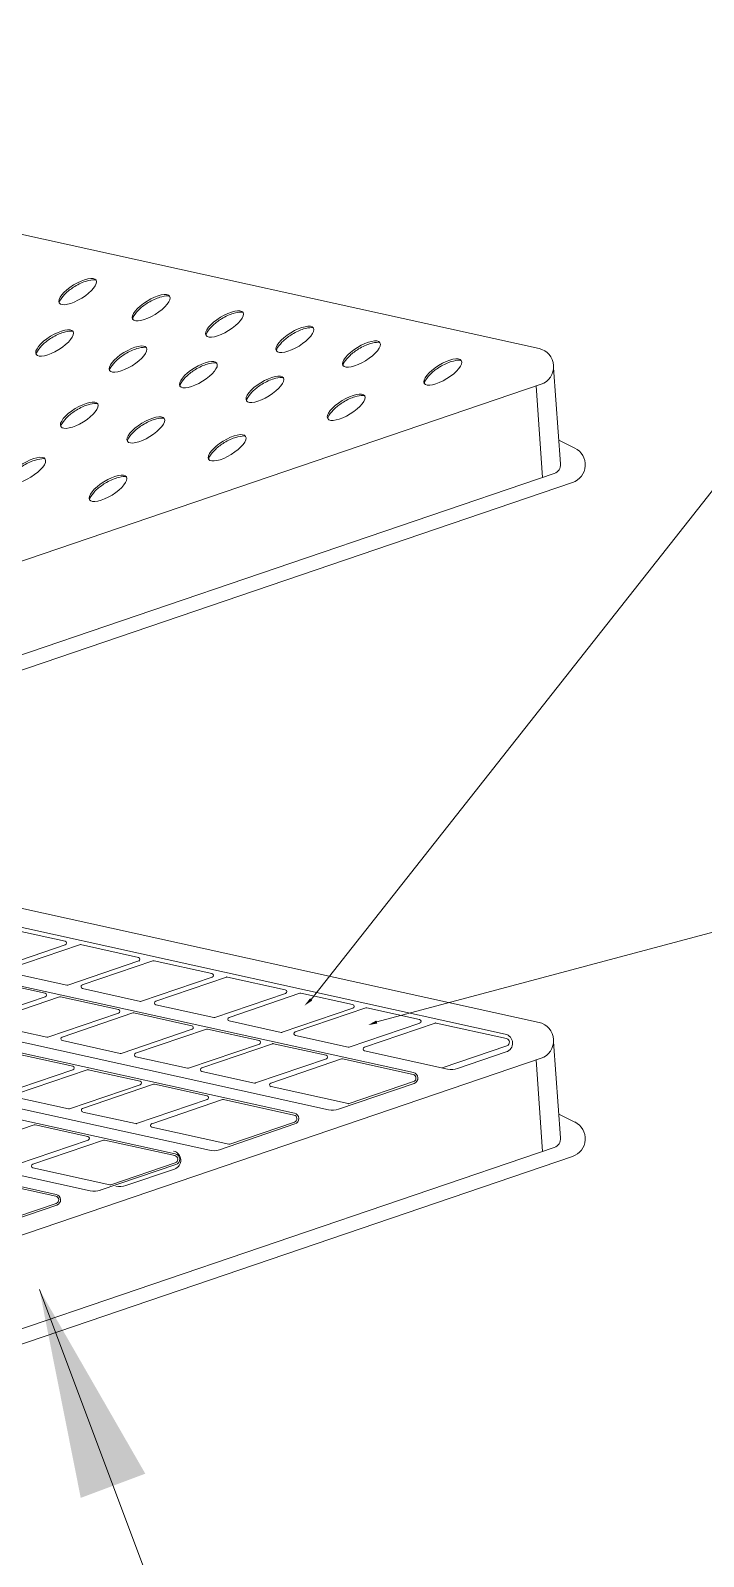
# Model space of a CAD drawing. Extents: x 2504 to 2659, y 706 to 763.
# Drawn here: x 2592.32 to 2594.89, y 744.54 to 750.37 of the extents above; entities that cross this region are included whole.
import ezdxf

# ---------------------------------------------------------------- set-up
doc = ezdxf.new("R2010")
doc.units = 0
doc.header["$MEASUREMENT"] = 0
doc.layers.get('0').update_dxf_attribs({"linetype": 'CONTINUOUS', "lineweight": 20})
doc.layers.add('DIM', color=3, linetype='CONTINUOUS', lineweight=9)
doc.styles.add('ROMANS', font='ROMANS.SHX', dxfattribs={"bigfont": 'gbcbig.shx'})
doc.dimstyles.new('汉博电子', dxfattribs={"dimtxt": 0.5, "dimasz": 0.8, "dimexe": 0.12, "dimexo": 0.19, "dimgap": 0.15, "dimtad": 1, "dimzin": 1, "dimdsep": 46, "dimtxsty": 'ROMANS', "dimcen": 2.13, "dimclrd": 3, "dimclre": 3, "dimclrt": 2, "dimazin": 2, "dimtfac": 1, "dimtmove": 0, "dimatfit": 3, "dimfxl": 1, "dimlwd": 13, "dimlwe": 13, "dimarcsym": 0})

msp = doc.modelspace()

# ---------------------------------------------------------------- linework, layer by layer
at = {"color": 141, "linetype": 'ByBlock'}
for p, q in [((2591.4554, 749.7721), (2594.258, 749.1538)), ((2591.4554, 749.7721), (2594.258, 749.1538)), ((2594.3137, 749.0796), (2594.3403, 748.7129)), ((2594.3137, 749.0796), (2594.3403, 748.7129)), ((2594.2657, 749.0169), (2590.2994, 747.6648)), ((2594.2657, 749.0169), (2590.2994, 747.6648)), ((2594.2465, 749.0104), (2594.2718, 748.6614)), ((2594.2465, 749.0104), (2594.2718, 748.6614)), ((2594.3338, 748.8033), (2594.3945, 748.7736)), ((2594.3338, 748.8033), (2594.3945, 748.7736)), ((2594.3163, 748.6766), (2590.3169, 747.3132)), ((2594.3163, 748.6766), (2590.3169, 747.3132)), ((2594.3863, 748.6422), (2590.3521, 747.267)), ((2594.3863, 748.6422), (2590.3521, 747.267)), ((2591.4554, 747.1991), (2594.258, 746.5809)), ((2591.4141, 747.1353), (2594.129, 746.5364)), ((2591.0143, 746.999), (2593.7789, 746.3892)), ((2592.2286, 746.9395), (2592.4495, 746.8908)), ((2590.5598, 746.8441), (2593.3245, 746.2342)), ((2590.69, 746.8575), (2593.4547, 746.2477)), ((2592.4503, 746.8771), (2592.1803, 746.785)), ((2592.5049, 746.8775), (2592.2349, 746.7855)), ((2592.5087, 746.8777), (2592.7296, 746.829)), ((2592.2357, 746.7718), (2592.4566, 746.723)), ((2592.7304, 746.8153), (2592.4605, 746.7232)), ((2592.785, 746.8157), (2592.5151, 746.7237)), ((2592.7889, 746.8159), (2593.0098, 746.7672)), ((2592.1521, 746.7407), (2592.373, 746.692)), ((2592.5158, 746.71), (2592.7368, 746.6612)), ((2593.0106, 746.7535), (2592.7406, 746.6614)), ((2593.0652, 746.7539), (2592.7952, 746.6619)), ((2593.069, 746.7541), (2593.2899, 746.7054)), ((2590.1053, 746.6891), (2592.87, 746.0793)), ((2590.2356, 746.7026), (2593.0002, 746.0927)), ((2592.3738, 746.6783), (2592.1038, 746.5863)), ((2592.4284, 746.6787), (2592.1584, 746.5867)), ((2592.4322, 746.6789), (2592.6531, 746.6302)), ((2593.2907, 746.6917), (2593.0208, 746.5997)), ((2593.3453, 746.6921), (2593.0754, 746.6001)), ((2593.3492, 746.6923), (2593.5468, 746.6487)), ((2592.6539, 746.6165), (2592.384, 746.5245)), ((2592.7085, 746.6169), (2592.4386, 746.5249)), ((2592.7124, 746.6171), (2592.9333, 746.5684)), ((2592.796, 746.6482), (2593.0169, 746.5994)), ((2593.5476, 746.635), (2593.2776, 746.543)), ((2593.5975, 746.6365), (2593.3276, 746.5444)), ((2593.6014, 746.6367), (2593.8024, 746.5923)), ((2589.6508, 746.5342), (2592.4155, 745.9243)), ((2589.7811, 746.5476), (2592.5457, 745.9378)), ((2592.1592, 746.573), (2592.3801, 746.5243)), ((2592.9341, 746.5547), (2592.6641, 746.4627)), ((2592.9887, 746.5551), (2592.7187, 746.4631)), ((2592.9925, 746.5553), (2593.1902, 746.5117)), ((2593.0762, 746.5864), (2593.2738, 746.5428)), ((2593.8032, 746.5786), (2593.5332, 746.4866)), ((2593.8615, 746.5782), (2593.5915, 746.4862)), ((2593.8653, 746.5785), (2594.1341, 746.5192)), ((2592.4394, 746.5112), (2592.6603, 746.4625)), ((2593.1909, 746.498), (2592.921, 746.406)), ((2593.2409, 746.4995), (2592.9709, 746.4075)), ((2593.2447, 746.4997), (2593.4458, 746.4554)), ((2593.3283, 746.5307), (2593.5294, 746.4864)), ((2594.1356, 746.4918), (2593.8878, 746.4073)), ((2594.3137, 746.5067), (2594.3403, 746.1399)), ((2594.2657, 746.4439), (2590.2994, 745.0918)), ((2592.2579, 746.4622), (2592.4788, 746.4135)), ((2592.7195, 746.4494), (2592.9171, 746.4058)), ((2593.4465, 746.4417), (2593.1766, 746.3496)), ((2593.5048, 746.4413), (2593.2349, 746.3492)), ((2593.5086, 746.4415), (2593.7774, 746.3822)), ((2593.5923, 746.4725), (2593.9092, 746.4026)), ((2594.1328, 746.4679), (2593.9475, 746.4048)), ((2594.2465, 746.4374), (2594.2718, 746.0885)), ((2592.4796, 746.3998), (2592.2096, 746.3077)), ((2592.5342, 746.4002), (2592.2643, 746.3082)), ((2592.538, 746.4004), (2592.7357, 746.3568)), ((2592.9717, 746.3938), (2593.1728, 746.3494)), ((2592.7364, 746.3431), (2592.4665, 746.2511)), ((2592.7864, 746.3446), (2592.5164, 746.2525)), ((2592.7902, 746.3448), (2592.9913, 746.3004)), ((2593.2356, 746.3356), (2593.5292, 746.2708)), ((2593.7812, 746.3481), (2593.493, 746.2498)), ((2593.7789, 746.3548), (2593.5331, 746.271)), ((2592.265, 746.2945), (2592.4627, 746.2509)), ((2592.9921, 746.2867), (2592.7221, 746.1947)), ((2593.0503, 746.2863), (2592.7804, 746.1943)), ((2593.0542, 746.2865), (2593.3229, 746.2273)), ((2592.3319, 746.1896), (2592.062, 746.0976)), ((2592.3357, 746.1898), (2592.5368, 746.1455)), ((2592.5172, 746.2388), (2592.7183, 746.1945)), ((2593.3267, 746.1931), (2593.0385, 746.0949)), ((2593.3244, 746.1999), (2593.0786, 746.1161)), ((2594.3338, 746.2303), (2594.3945, 746.2006)), ((2592.5376, 746.1318), (2592.2676, 746.0398)), ((2592.5958, 746.1314), (2592.3259, 746.0394)), ((2592.5997, 746.1316), (2592.8684, 746.0723)), ((2592.7811, 746.1806), (2593.0747, 746.1158)), ((2594.3163, 746.1036), (2590.3169, 744.7402)), ((2594.3863, 746.0693), (2590.3521, 744.694)), ((2592.3266, 746.0257), (2592.6203, 745.9609)), ((2592.8723, 746.0382), (2592.584, 745.9399)), ((2592.87, 746.0449), (2592.6241, 745.9611)), ((2592.8672, 746.0211), (2592.6819, 745.9579)), ((2592.1452, 745.9767), (2592.4139, 745.9174)), ((2592.4178, 745.8833), (2592.1295, 745.785)), ((2592.4155, 745.89), (2592.1696, 745.8062))]:
    msp.add_line(p, q, dxfattribs=at)
at = {"linetype": 'ByBlock'}
for points in [[(2593.3883, 746.6687), (2596.3037, 750.3675)], [(2593.6391, 746.5825), (2598.4542, 747.8684)]]:
    msp.add_lwpolyline(points, dxfattribs=at)
at = {"color": 141, "linetype": 'ByBlock'}
for centre, radius, start, end in [((2594.2427, 749.0843), 0.0712, 288.82461, 77.56051), ((2594.2427, 749.0843), 0.0712, 288.82461, 77.56051), ((2594.3633, 748.7096), 0.0712, 288.82461, 63.98712), ((2594.3633, 748.7096), 0.0712, 288.82461, 63.98712), ((2594.3048, 748.7103), 0.0356, 288.82461, 4.14915), ((2594.3048, 748.7103), 0.0356, 288.82461, 4.14915), ((2592.448, 746.8838), 0.00712, 288.82461, 77.56051), ((2592.5072, 746.8707), 0.00712, 77.56051, 108.82461), ((2592.7281, 746.822), 0.00712, 288.82461, 77.56051), ((2592.7873, 746.809), 0.00712, 77.56051, 108.82461), ((2593.0083, 746.7602), 0.00712, 288.82461, 77.56051), ((2592.4582, 746.73), 0.00712, 257.56051, 288.82461), ((2592.5174, 746.7169), 0.00712, 108.82461, 257.56051), ((2593.0675, 746.7472), 0.00712, 77.56051, 108.82461), ((2592.3715, 746.685), 0.00712, 288.82461, 77.56051), ((2592.4307, 746.672), 0.00712, 77.56051, 108.82461), ((2592.7383, 746.6682), 0.00712, 257.56051, 288.82461), ((2592.7975, 746.6551), 0.00712, 108.82461, 257.56051), ((2593.2884, 746.6984), 0.00712, 288.82461, 77.56051), ((2593.3476, 746.6854), 0.00712, 77.56051, 108.82461), ((2592.6516, 746.6232), 0.00712, 288.82461, 77.56051), ((2592.7108, 746.6102), 0.00712, 77.56051, 108.82461), ((2593.0185, 746.6064), 0.00712, 257.56051, 288.82461), ((2593.0777, 746.5933), 0.00712, 108.82461, 257.56051), ((2593.5453, 746.6418), 0.00712, 288.82461, 77.56051), ((2593.5998, 746.6297), 0.00712, 77.56051, 108.82461), ((2593.8009, 746.5854), 0.00712, 288.82461, 77.56051), ((2592.9318, 746.5614), 0.00712, 288.82461, 77.56051), ((2592.991, 746.5484), 0.00712, 77.56051, 108.82461), ((2593.2753, 746.5497), 0.00712, 257.56051, 288.82461), ((2593.3299, 746.5377), 0.00712, 108.82461, 257.56051), ((2593.8638, 746.5715), 0.00712, 77.56051, 108.82461), ((2594.1214, 746.5016), 0.0356, 288.82461, 77.56051), ((2594.2427, 746.5113), 0.0712, 288.82461, 77.56051), ((2592.3817, 746.5312), 0.00712, 257.56051, 288.82461), ((2592.4409, 746.5182), 0.00712, 108.82461, 257.56051), ((2593.1886, 746.5048), 0.00712, 288.82461, 77.56051), ((2593.2432, 746.4928), 0.00712, 77.56051, 108.82461), ((2593.5309, 746.4933), 0.00712, 257.56051, 288.82461), ((2593.5309, 746.4933), 0.00712, 257.56051, 288.82461), ((2593.5938, 746.4795), 0.00712, 108.82461, 257.56051), ((2594.131, 746.5053), 0.0142, 288.82461, 77.56051), ((2592.6618, 746.4694), 0.00712, 257.56051, 288.82461), ((2592.721, 746.4564), 0.00712, 108.82461, 257.56051), ((2593.4443, 746.4484), 0.00712, 288.82461, 77.56051), ((2593.5071, 746.4345), 0.00712, 77.56051, 108.82461), ((2592.4773, 746.4065), 0.00712, 288.82461, 77.56051), ((2592.5365, 746.3934), 0.00712, 77.56051, 108.82461), ((2592.9187, 746.4128), 0.00712, 257.56051, 288.82461), ((2592.9732, 746.4007), 0.00712, 108.82461, 257.56051), ((2593.7743, 746.3683), 0.0142, 288.82461, 77.56051), ((2593.7743, 746.3683), 0.0214, 288.82461, 77.56051), ((2593.9245, 746.4721), 0.0712, 257.56051, 288.82461), ((2592.7341, 746.3498), 0.00712, 288.82461, 77.56051), ((2592.7887, 746.3378), 0.00712, 77.56051, 108.82461), ((2593.1743, 746.3564), 0.00712, 257.56051, 288.82461), ((2593.1743, 746.3564), 0.00712, 257.56051, 288.82461), ((2593.2372, 746.3425), 0.00712, 108.82461, 257.56051), ((2592.4642, 746.2578), 0.00712, 257.56051, 288.82461), ((2592.5187, 746.2458), 0.00712, 108.82461, 257.56051), ((2592.9898, 746.2935), 0.00712, 288.82461, 77.56051), ((2593.0526, 746.2796), 0.00712, 77.56051, 108.82461), ((2593.47, 746.3172), 0.0712, 257.56051, 288.82461), ((2593.5308, 746.2777), 0.00712, 257.56051, 288.82461), ((2592.3342, 746.1829), 0.00712, 77.56051, 108.82461), ((2592.7198, 746.2014), 0.00712, 257.56051, 288.82461), ((2592.7198, 746.2014), 0.00712, 257.56051, 288.82461), ((2592.7827, 746.1876), 0.00712, 108.82461, 257.56051), ((2593.3199, 746.2134), 0.0142, 288.82461, 77.56051), ((2593.3199, 746.2134), 0.0214, 288.82461, 77.56051), ((2594.3633, 746.1367), 0.0712, 288.82461, 63.98712), ((2592.5353, 746.1385), 0.00712, 288.82461, 77.56051), ((2592.5981, 746.1247), 0.00712, 77.56051, 108.82461), ((2594.3048, 746.1373), 0.0356, 288.82461, 4.14915), ((2592.8557, 746.0548), 0.0356, 288.82461, 77.56051), ((2592.8654, 746.0584), 0.0142, 288.82461, 77.56051), ((2592.8654, 746.0584), 0.0214, 288.82461, 77.56051), ((2593.0155, 746.1623), 0.0712, 257.56051, 288.82461), ((2593.0763, 746.1228), 0.00712, 257.56051, 288.82461), ((2592.3282, 746.0326), 0.00712, 108.82461, 257.56051), ((2592.6218, 745.9679), 0.00712, 257.56051, 288.82461), ((2592.6589, 746.0253), 0.0712, 257.56051, 288.82461), ((2592.4109, 745.9035), 0.0142, 288.82461, 77.56051), ((2592.4109, 745.9035), 0.0214, 288.82461, 77.56051), ((2592.5611, 746.0073), 0.0712, 257.56051, 288.82461)]:
    msp.add_arc(centre, radius, start, end, dxfattribs=at)
at = {"color": 141, "linetype": 'ByBlock', "extrusion": (0, 0, -1)}
for centre in [(2592.4977, 749.371), (2592.7779, 749.3092), (2593.058, 749.2474), (2592.4096, 749.1748), (2593.3265, 749.1882), (2592.6897, 749.113), (2593.5804, 749.1322), (2592.9582, 749.0538), (2593.8906, 749.0637), (2593.2121, 748.9978), (2593.5223, 748.9293), (2592.5037, 748.8988), (2592.7576, 748.8428), (2593.0678, 748.7744), (2592.3032, 748.6879), (2592.6134, 748.6195)]:
    msp.add_ellipse(centre, major_axis=(-0.0705, -0.0436), ratio=0.358104, dxfattribs=at)
at = {"color": 141, "linetype": 'ByBlock'}
for points in [[(2592.4281, 749.3263), (2592.4276, 749.3271), (2592.4273, 749.3281), (2592.4277, 749.332), (2592.4285, 749.3348), (2592.4386, 749.3494), (2592.4452, 749.3578), (2592.4633, 749.3748), (2592.4746, 749.3833), (2592.5017, 749.3999), (2592.5177, 749.4071), (2592.5404, 749.4136), (2592.5554, 749.4167), (2592.5644, 749.4159), (2592.5673, 749.4151), (2592.5681, 749.414), (2592.5682, 749.4139), (2592.5683, 749.4138)], [(2592.7082, 749.2645), (2592.7078, 749.2653), (2592.7074, 749.2663), (2592.7078, 749.2702), (2592.7086, 749.273), (2592.7187, 749.2876), (2592.7254, 749.296), (2592.7434, 749.313), (2592.7548, 749.3215), (2592.7818, 749.3381), (2592.7978, 749.3453), (2592.8205, 749.3518), (2592.8355, 749.3549), (2592.8446, 749.3541), (2592.8474, 749.3534), (2592.8482, 749.3522), (2592.8483, 749.3521), (2592.8485, 749.352)], [(2592.9884, 749.2027), (2592.9879, 749.2035), (2592.9876, 749.2045), (2592.988, 749.2084), (2592.9888, 749.2112), (2592.9989, 749.2258), (2593.0055, 749.2342), (2593.0236, 749.2512), (2593.0349, 749.2597), (2593.062, 749.2763), (2593.078, 749.2835), (2593.1007, 749.29), (2593.1157, 749.2931), (2593.1248, 749.2923), (2593.1276, 749.2916), (2593.1284, 749.2904), (2593.1285, 749.2903), (2593.1286, 749.2902)], [(2592.3399, 749.1301), (2592.3395, 749.1309), (2592.3391, 749.1319), (2592.3395, 749.1358), (2592.3403, 749.1386), (2592.3504, 749.1532), (2592.3571, 749.1616), (2592.3751, 749.1786), (2592.3865, 749.1871), (2592.4135, 749.2037), (2592.4295, 749.2109), (2592.4522, 749.2174), (2592.4672, 749.2205), (2592.4763, 749.2197), (2592.4791, 749.2189), (2592.4799, 749.2178), (2592.4801, 749.2177), (2592.4802, 749.2176)], [(2593.2569, 749.1435), (2593.2564, 749.1443), (2593.2561, 749.1453), (2593.2565, 749.1492), (2593.2573, 749.1519), (2593.2674, 749.1666), (2593.274, 749.175), (2593.2921, 749.1919), (2593.3034, 749.2005), (2593.3305, 749.2171), (2593.3465, 749.2243), (2593.3692, 749.2308), (2593.3842, 749.2338), (2593.3933, 749.233), (2593.3961, 749.2323), (2593.3969, 749.2312), (2593.397, 749.2311), (2593.3971, 749.231)], [(2592.6201, 749.0683), (2592.6196, 749.0691), (2592.6193, 749.0701), (2592.6197, 749.074), (2592.6205, 749.0768), (2592.6306, 749.0914), (2592.6372, 749.0998), (2592.6553, 749.1168), (2592.6666, 749.1253), (2592.6937, 749.1419), (2592.7097, 749.1491), (2592.7324, 749.1556), (2592.7474, 749.1587), (2592.7565, 749.1579), (2592.7593, 749.1571), (2592.7601, 749.156), (2592.7602, 749.1559), (2592.7603, 749.1558)], [(2593.5108, 749.0875), (2593.5103, 749.0882), (2593.51, 749.0892), (2593.5104, 749.0932), (2593.5112, 749.0959), (2593.5213, 749.1106), (2593.5279, 749.119), (2593.546, 749.1359), (2593.5573, 749.1445), (2593.5844, 749.161), (2593.6004, 749.1683), (2593.6231, 749.1748), (2593.6381, 749.1778), (2593.6472, 749.177), (2593.65, 749.1763), (2593.6508, 749.1751), (2593.6509, 749.1751), (2593.651, 749.175)], [(2592.8886, 749.0091), (2592.8881, 749.0098), (2592.8878, 749.0109), (2592.8882, 749.0148), (2592.889, 749.0175), (2592.8991, 749.0322), (2592.9057, 749.0406), (2592.9238, 749.0575), (2592.9352, 749.0661), (2592.9622, 749.0826), (2592.9782, 749.0899), (2593.0009, 749.0964), (2593.0159, 749.0994), (2593.025, 749.0986), (2593.0278, 749.0979), (2593.0286, 749.0968), (2593.0287, 749.0967), (2593.0288, 749.0966)], [(2593.821, 749.0191), (2593.8205, 749.0198), (2593.8202, 749.0208), (2593.8206, 749.0247), (2593.8214, 749.0275), (2593.8315, 749.0421), (2593.8381, 749.0506), (2593.8562, 749.0675), (2593.8675, 749.0761), (2593.8946, 749.0926), (2593.9106, 749.0999), (2593.9333, 749.1064), (2593.9483, 749.1094), (2593.9574, 749.1086), (2593.9602, 749.1079), (2593.961, 749.1067), (2593.9611, 749.1066), (2593.9612, 749.1066)], [(2593.1425, 748.9531), (2593.142, 748.9538), (2593.1417, 748.9548), (2593.1421, 748.9587), (2593.1429, 748.9615), (2593.153, 748.9762), (2593.1596, 748.9846), (2593.1777, 749.0015), (2593.1891, 749.0101), (2593.2161, 749.0266), (2593.2321, 749.0339), (2593.2548, 749.0404), (2593.2698, 749.0434), (2593.2789, 749.0426), (2593.2817, 749.0419), (2593.2825, 749.0407), (2593.2826, 749.0407), (2593.2827, 749.0406)], [(2592.4341, 748.8542), (2592.4336, 748.8549), (2592.4333, 748.8559), (2592.4337, 748.8598), (2592.4345, 748.8626), (2592.4446, 748.8772), (2592.4512, 748.8856), (2592.4693, 748.9026), (2592.4807, 748.9112), (2592.5077, 748.9277), (2592.5237, 748.935), (2592.5464, 748.9415), (2592.5614, 748.9445), (2592.5705, 748.9437), (2592.5733, 748.943), (2592.5741, 748.9418), (2592.5742, 748.9417), (2592.5743, 748.9416)], [(2593.4527, 748.8847), (2593.4522, 748.8854), (2593.4519, 748.8864), (2593.4523, 748.8903), (2593.4531, 748.8931), (2593.4632, 748.9077), (2593.4698, 748.9161), (2593.4879, 748.9331), (2593.4993, 748.9417), (2593.5263, 748.9582), (2593.5423, 748.9655), (2593.565, 748.972), (2593.58, 748.975), (2593.5891, 748.9742), (2593.5919, 748.9735), (2593.5927, 748.9723), (2593.5928, 748.9722), (2593.5929, 748.9721)], [(2592.688, 748.7982), (2592.6876, 748.7989), (2592.6872, 748.7999), (2592.6876, 748.8038), (2592.6884, 748.8066), (2592.6985, 748.8212), (2592.7051, 748.8296), (2592.7232, 748.8466), (2592.7346, 748.8552), (2592.7616, 748.8717), (2592.7776, 748.879), (2592.8003, 748.8855), (2592.8153, 748.8885), (2592.8244, 748.8877), (2592.8272, 748.887), (2592.828, 748.8858), (2592.8281, 748.8857), (2592.8282, 748.8856)], [(2592.9982, 748.7297), (2592.9978, 748.7305), (2592.9974, 748.7315), (2592.9978, 748.7354), (2592.9986, 748.7382), (2593.0087, 748.7528), (2593.0153, 748.7612), (2593.0334, 748.7782), (2593.0448, 748.7867), (2593.0718, 748.8033), (2593.0878, 748.8105), (2593.1105, 748.817), (2593.1255, 748.8201), (2593.1346, 748.8193), (2593.1374, 748.8185), (2593.1382, 748.8174), (2593.1383, 748.8173), (2593.1384, 748.8172)], [(2592.2335, 748.6432), (2592.2331, 748.644), (2592.2327, 748.645), (2592.2331, 748.6489), (2592.2339, 748.6517), (2592.244, 748.6663), (2592.2507, 748.6747), (2592.2687, 748.6916), (2592.2801, 748.7002), (2592.3071, 748.7168), (2592.3231, 748.724), (2592.3458, 748.7305), (2592.3608, 748.7336), (2592.3699, 748.7328), (2592.3727, 748.732), (2592.3735, 748.7309), (2592.3736, 748.7308), (2592.3738, 748.7307)], [(2592.5437, 748.5748), (2592.5433, 748.5755), (2592.5429, 748.5765), (2592.5433, 748.5804), (2592.5441, 748.5832), (2592.5542, 748.5978), (2592.5609, 748.6063), (2592.5789, 748.6232), (2592.5903, 748.6318), (2592.6173, 748.6483), (2592.6333, 748.6556), (2592.656, 748.6621), (2592.671, 748.6651), (2592.6801, 748.6643), (2592.6829, 748.6636), (2592.6837, 748.6624), (2592.6838, 748.6624), (2592.684, 748.6623)]]:
    msp.add_open_spline(points, degree=3, knots=[0, 0, 0, 0, 0.263772, 0.263772, 0.527545, 0.527545, 1.05543, 1.05543, 1.583315, 1.583315, 2.238669, 2.238669, 2.694008, 2.694008, 2.998209, 2.998209, 3.030362, 3.030362, 3.030362, 3.030362], dxfattribs=at)
at = {"linetype": 'ByBlock'}
for points in [[(2593.3924, 746.6644), (2593.3624, 746.6442), (2593.3842, 746.673)], [(2593.6411, 746.5769), (2593.6056, 746.5704), (2593.637, 746.5881)]]:
    msp.add_solid(points, dxfattribs=at)

# ---------------------------------------------------------------- leaders
at = {"layer": 'DIM', "linetype": 'ByBlock'}
msp.add_leader([(2592.3516, 745.561), (2592.9649, 743.9253), (2594.7273, 743.9253)], dimstyle='汉博电子', override={"dimgap": 0.1, "dimtad": 0}, dxfattribs=at)

doc.saveas('drawing.dxf')
